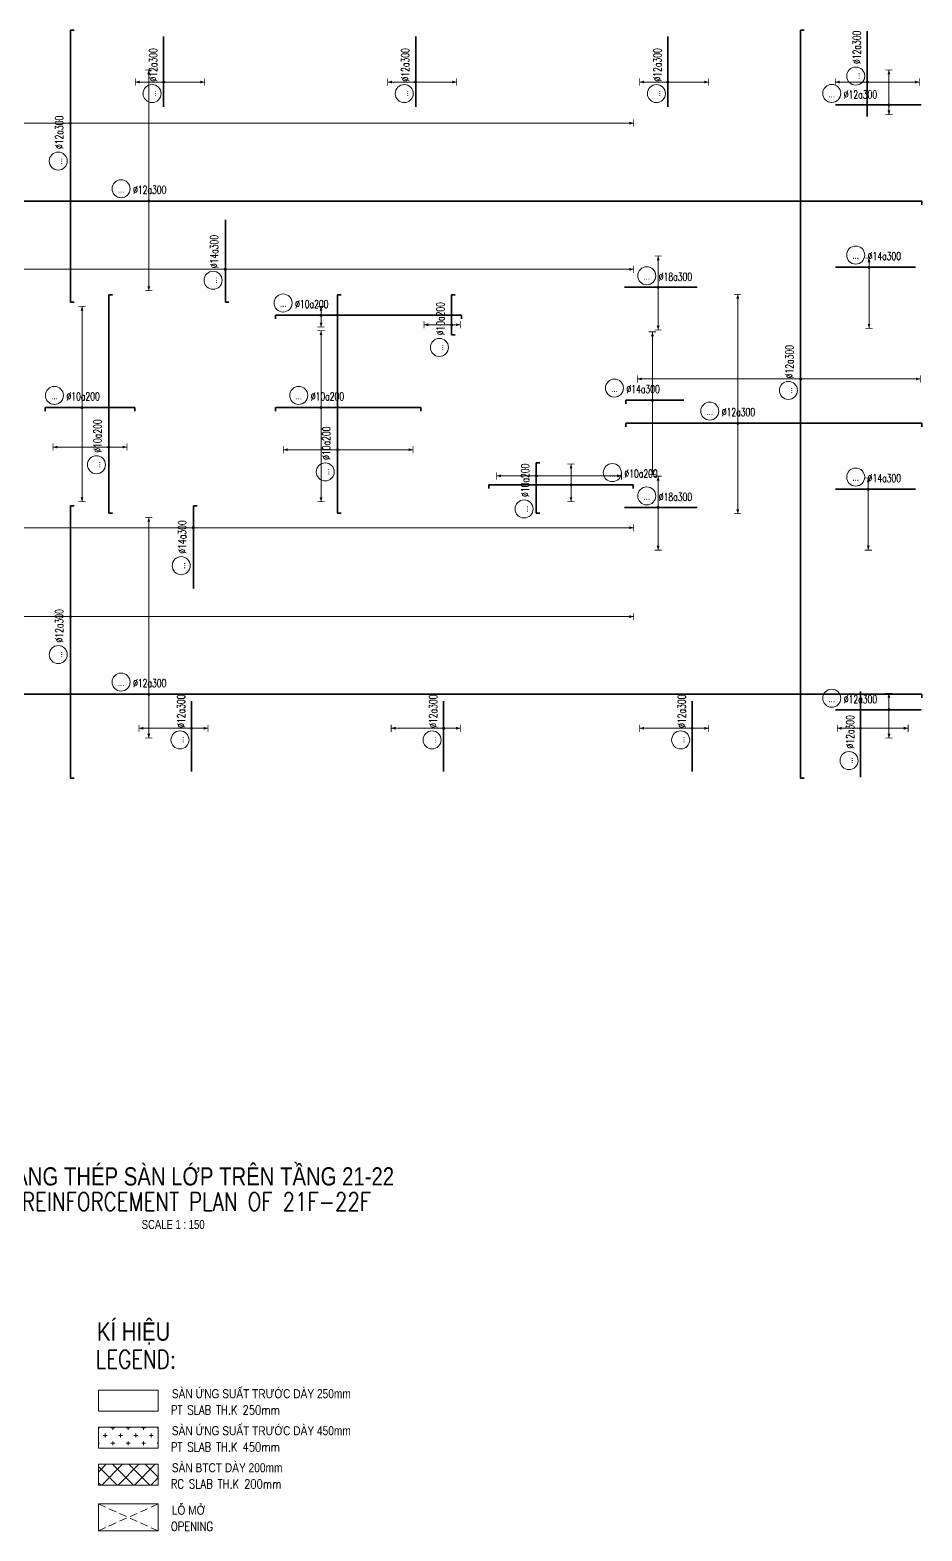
# Model space of a CAD drawing. Header units: millimetres. Extents: x 118516 to 587762, y -24154 to 50684.
# Drawn here: x 281525 to 318320, y -22764 to 39120 of the extents above; entities that cross this region are included whole.
import ezdxf
from ezdxf.enums import TextEntityAlignment as Align

# ---------------------------------------------------------------- set-up
doc = ezdxf.new("R2010")
doc.units = ezdxf.units.MM
doc.linetypes.add('DASHED2', pattern=[9.525, 6.35, -3.175])
doc.layers.get('0').update_dxf_attribs({"lineweight": 20})
for name, color, linetype, lineweight in [('NDC_S_ANNO', 7, 'Continuous', 20), ('NDC_S_DIM', 1, 'Continuous', 15), ('NDC_S_ENG TEXT', 2, 'Continuous', 20), ('NDC_S_ENG TITLE', 3, 'Continuous', 20), ('NDC_S_HATCH MATERIAL', 8, 'Continuous', 13), ('NDC_S_OPENING', 9, 'DASHED2', 13), ('NDC_S_REBAR', 4, 'Continuous', 35), ('NDC_S_SLAB', 2, 'Continuous', 20), ('NDC_S_TEXT SYMBOL', 7, 'Continuous', 20), ('NDC_S_VN TEXT', 7, 'Continuous', 20), ('NDC_S_VN TITLE', 6, 'Continuous', 35)]:
    doc.layers.add(name, color=color, linetype=linetype, lineweight=lineweight)
doc.styles.add('$0$NDC_EN TXT', font='romans.shx', dxfattribs={"width": 0.8})
doc.styles.add('ARIAL', font='arial.ttf', dxfattribs={"width": 0.7})
doc.styles.add('NDC_ANNO', font='', dxfattribs={"width": 0.8})
doc.styles.add('NDC_EN TXT', font='romans.shx', dxfattribs={"width": 0.8})
doc.styles.add('NDC_ROMANS', font='romans.shx', dxfattribs={"width": 0.7})
doc.styles.add('NDC_VIE TXT', font='arial.ttf', dxfattribs={"width": 0.8})
doc.styles.get('NDC_ANNO').set_extended_font_data('Dotum')

# ---------------------------------------------------------------- blocks, each defined once
blk = doc.blocks.new('Drawing name_symbol')
at = {"layer": 'NDC_S_ENG TITLE', "style": 'NDC_EN TXT', "width": 0.8}
blk.add_attdef('SECTDET1', text='', height=5, dxfattribs=at).set_placement((0, 1.01), align=Align.CENTER)
at = {"layer": 'NDC_S_TEXT SYMBOL', "lineweight": 25, "style": 'NDC_ANNO', "width": 0.8}
blk.add_attdef('SSCALE', text='', height=2.5, dxfattribs=at).set_placement((0, -4), align=Align.CENTER)
at = {"layer": 'NDC_S_VN TITLE', "style": 'NDC_VIE TXT', "width": 0.8}
blk.add_attdef('SECTDET2', text='', height=5, dxfattribs=at).set_placement((0, 7.97), align=Align.CENTER)
blk = doc.blocks.new('*U34')
h = blk.add_hatch(color=6)
edge = h.paths.add_edge_path()
edge.add_arc((-75.12, 0), 0.3, 0, 360)
at = {"layer": 'NDC_S_DIM', "color": 6}
for q in [(-75.12, 48.62), (-75.12, -12.04)]:
    blk.add_line((-75.12, 0), q, dxfattribs=at)
for points in [[(-76.12, 48.62, 0.2, 0.2, 0), (-74.12, 48.62, 0, 0, 0)], [(-76.12, -12.04, 0.2, 0.2, 0), (-74.12, -12.04, 0, 0, 0)]]:
    blk.add_lwpolyline(points, format="xyseb", dxfattribs=at)
at = {"layer": 'NDC_S_DIM'}
blk.add_circle((-82.75, 3.36), 2.48, dxfattribs=at)
at = {"layer": 'NDC_S_DIM', "color": 6}
blk.add_circle((-75.12, 0), 0.3, dxfattribs=at)
for points in [[(-75.52, 47.42), (-75.12, 48.62), (-74.72, 47.42)], [(-75.52, -10.84), (-75.12, -12.04), (-74.72, -10.84)]]:
    blk.add_solid(points, dxfattribs=at)
at = {"layer": 'NDC_S_REBAR'}
for p, q in [((0, 0), (-275.95, 0)), ((-275.95, 0), (-275.95, -1)), ((0, 0), (137.51, 0)), ((137.51, 0), (137.51, -1)), ((-275.95, -1), (-275.95, -1)), ((137.51, -1), (137.51, -1))]:
    blk.add_line(p, q, dxfattribs=at)
at = {"layer": 'NDC_S_VN TEXT', "style": 'ARIAL', "width": 0.7}
blk.add_attdef('KHT', text='', height=2.2, dxfattribs=at).set_placement((-82.75, 3.36), align=Align.MIDDLE_CENTER)
at = {"layer": 'NDC_S_VN TEXT', "color": 3, "style": 'NDC_ROMANS', "width": 0.7}
blk.add_attdef('DKT', (-79.45, 1.98), '', height=2.2, dxfattribs=at)
blk = doc.blocks.new('*U44')
h = blk.add_hatch(color=6)
edge = h.paths.add_edge_path()
edge.add_arc((2.08, 0), 0.3, 0, 360)
at = {"layer": 'NDC_S_DIM', "color": 6}
for q in [(2.08, 35.47), (2.08, -24.86)]:
    blk.add_line((2.08, 0), q, dxfattribs=at)
for points in [[(1.08, 35.47, 0.2, 0.2, 0), (3.08, 35.47, 0, 0, 0)], [(1.08, -24.86, 0.2, 0.2, 0), (3.08, -24.86, 0, 0, 0)]]:
    blk.add_lwpolyline(points, format="xyseb", dxfattribs=at)
at = {"layer": 'NDC_S_DIM'}
blk.add_circle((-5.62, 3.36), 2.48, dxfattribs=at)
at = {"layer": 'NDC_S_DIM', "color": 6}
blk.add_circle((2.08, 0), 0.3, dxfattribs=at)
for points in [[(1.68, 34.27), (2.08, 35.47), (2.48, 34.27)], [(1.68, -23.66), (2.08, -24.86), (2.48, -23.66)]]:
    blk.add_solid(points, dxfattribs=at)
at = {"layer": 'NDC_S_REBAR'}
for p, q in [((0, 0), (-28.73, 0)), ((-28.73, 0), (-28.73, -1)), ((0, 0), (52.74, 0)), ((52.74, 0), (52.74, -1)), ((-28.73, -1), (-28.73, -1)), ((52.74, -1), (52.74, -1))]:
    blk.add_line(p, q, dxfattribs=at)
at = {"layer": 'NDC_S_VN TEXT', "style": 'ARIAL', "width": 0.7}
blk.add_attdef('KHT', text='', height=2.2, dxfattribs=at).set_placement((-5.62, 3.36), align=Align.MIDDLE_CENTER)
at = {"layer": 'NDC_S_VN TEXT', "color": 3, "style": 'NDC_ROMANS', "width": 0.7}
blk.add_attdef('DKT', (-2.32, 1.98), '', height=2.2, dxfattribs=at)
blk = doc.blocks.new('*U45')
h = blk.add_hatch(color=6)
edge = h.paths.add_edge_path()
edge.add_arc((4.81, 0), 0.3, 0, 360)
at = {"layer": 'NDC_S_DIM', "color": 6}
for q in [(4.81, 100.13), (4.81, -154.87)]:
    blk.add_line((4.81, 0), q, dxfattribs=at)
for points in [[(3.81, 100.13, 0.2, 0.2, 0), (5.81, 100.13, 0, 0, 0)], [(3.81, -154.87, 0.2, 0.2, 0), (5.81, -154.87, 0, 0, 0)]]:
    blk.add_lwpolyline(points, format="xyseb", dxfattribs=at)
at = {"layer": 'NDC_S_DIM'}
blk.add_circle((-5.62, 3.36), 2.48, dxfattribs=at)
at = {"layer": 'NDC_S_DIM', "color": 6}
blk.add_circle((4.81, 0), 0.3, dxfattribs=at)
for points in [[(4.41, 98.93), (4.81, 100.13), (5.21, 98.93)], [(4.41, -153.67), (4.81, -154.87), (5.21, -153.67)]]:
    blk.add_solid(points, dxfattribs=at)
at = {"layer": 'NDC_S_REBAR'}
for p, q in [((0, 0), (-39.56, 0)), ((-39.56, 0), (-39.56, -1)), ((0, 0), (35.24, 0)), ((35.24, 0), (35.24, -1)), ((-39.56, -1), (-39.56, -1)), ((35.24, -1), (35.24, -1))]:
    blk.add_line(p, q, dxfattribs=at)
at = {"layer": 'NDC_S_VN TEXT', "style": 'ARIAL', "width": 0.7}
blk.add_attdef('KHT', text='', height=2.2, dxfattribs=at).set_placement((-5.62, 3.36), align=Align.MIDDLE_CENTER)
at = {"layer": 'NDC_S_VN TEXT', "color": 3, "style": 'NDC_ROMANS', "width": 0.7}
blk.add_attdef('DKT', (-2.32, 1.98), '', height=2.2, dxfattribs=at)
blk = doc.blocks.new('*U47')
h = blk.add_hatch(color=6)
edge = h.paths.add_edge_path()
edge.add_arc((4.81, 0), 0.3, 0, 360)
at = {"layer": 'NDC_S_DIM', "color": 6}
for q in [(4.81, 100.13), (4.81, -154.87)]:
    blk.add_line((4.81, 0), q, dxfattribs=at)
for points in [[(3.81, 100.13, 0.2, 0.2, 0), (5.81, 100.13, 0, 0, 0)], [(3.81, -154.87, 0.2, 0.2, 0), (5.81, -154.87, 0, 0, 0)]]:
    blk.add_lwpolyline(points, format="xyseb", dxfattribs=at)
at = {"layer": 'NDC_S_DIM'}
blk.add_circle((-5.62, 3.36), 2.48, dxfattribs=at)
at = {"layer": 'NDC_S_DIM', "color": 6}
blk.add_circle((4.81, 0), 0.3, dxfattribs=at)
for points in [[(4.41, 98.93), (4.81, 100.13), (5.21, 98.93)], [(4.41, -153.67), (4.81, -154.87), (5.21, -153.67)]]:
    blk.add_solid(points, dxfattribs=at)
at = {"layer": 'NDC_S_REBAR'}
for p, q in [((0, 0), (-44.4, 0)), ((-44.4, 0), (-44.4, -1)), ((0, 0), (30.4, 0)), ((30.4, 0), (30.4, -1)), ((-44.4, -1), (-44.4, -1)), ((30.4, -1), (30.4, -1))]:
    blk.add_line(p, q, dxfattribs=at)
at = {"layer": 'NDC_S_VN TEXT', "style": 'ARIAL', "width": 0.7}
blk.add_attdef('KHT', text='', height=2.2, dxfattribs=at).set_placement((-5.62, 3.36), align=Align.MIDDLE_CENTER)
at = {"layer": 'NDC_S_VN TEXT', "color": 3, "style": 'NDC_ROMANS', "width": 0.7}
blk.add_attdef('DKT', (-2.32, 1.98), '', height=2.2, dxfattribs=at)
blk = doc.blocks.new('*U36')
h = blk.add_hatch(color=6)
edge = h.paths.add_edge_path()
edge.add_arc((0.5, 0), 0.3, 0, 360)
at = {"layer": 'NDC_S_DIM', "color": 6}
for q in [(0.5, 21.16), (0.5, -25.84)]:
    blk.add_line((0.5, 0), q, dxfattribs=at)
for points in [[(-0.5, 21.16, 0.2, 0.2, 0), (1.5, 21.16, 0, 0, 0)], [(-0.5, -25.84, 0.2, 0.2, 0), (1.5, -25.84, 0, 0, 0)]]:
    blk.add_lwpolyline(points, format="xyseb", dxfattribs=at)
at = {"layer": 'NDC_S_DIM'}
blk.add_circle((-5.62, 3.36), 2.48, dxfattribs=at)
at = {"layer": 'NDC_S_DIM', "color": 6}
blk.add_circle((0.5, 0), 0.3, dxfattribs=at)
for points in [[(0.1, 19.96), (0.5, 21.16), (0.9, 19.96)], [(0.1, -24.64), (0.5, -25.84), (0.9, -24.64)]]:
    blk.add_solid(points, dxfattribs=at)
at = {"layer": 'NDC_S_REBAR'}
for p, q in [((0, 0), (-12.04, 0)), ((-12.04, 0), (-12.04, -1)), ((0, 0), (27.96, 0)), ((27.96, 0), (27.96, -1)), ((-12.04, -1), (-12.04, -1)), ((27.96, -1), (27.96, -1))]:
    blk.add_line(p, q, dxfattribs=at)
at = {"layer": 'NDC_S_VN TEXT', "style": 'ARIAL', "width": 0.7}
blk.add_attdef('KHT', text='', height=2.2, dxfattribs=at).set_placement((-5.62, 3.36), align=Align.MIDDLE_CENTER)
at = {"layer": 'NDC_S_VN TEXT', "color": 3, "style": 'NDC_ROMANS', "width": 0.7}
blk.add_attdef('DKT', (-2.32, 1.98), '', height=2.2, dxfattribs=at)
blk = doc.blocks.new('*U37')
h = blk.add_hatch(color=6)
edge = h.paths.add_edge_path()
edge.add_arc((1.97, 0), 0.3, 0, 360)
at = {"layer": 'NDC_S_DIM', "color": 6}
for q in [(1.97, 27.83), (1.97, -25.84)]:
    blk.add_line((1.97, 0), q, dxfattribs=at)
for points in [[(0.97, 27.83, 0.2, 0.2, 0), (2.97, 27.83, 0, 0, 0)], [(0.97, -25.84, 0.2, 0.2, 0), (2.97, -25.84, 0, 0, 0)]]:
    blk.add_lwpolyline(points, format="xyseb", dxfattribs=at)
at = {"layer": 'NDC_S_DIM'}
blk.add_circle((-5.62, 3.36), 2.48, dxfattribs=at)
at = {"layer": 'NDC_S_DIM', "color": 6}
blk.add_circle((1.97, 0), 0.3, dxfattribs=at)
for points in [[(1.57, 26.63), (1.97, 27.83), (2.37, 26.63)], [(1.57, -24.64), (1.97, -25.84), (2.37, -24.64)]]:
    blk.add_solid(points, dxfattribs=at)
at = {"layer": 'NDC_S_REBAR'}
for p, q in [((0, 0), (-8.18, 0)), ((-8.18, 0), (-8.18, -1)), ((0, 0), (16.48, 0)), ((16.48, 0), (16.48, -1)), ((-8.18, -1), (-8.18, -1)), ((16.48, -1), (16.48, -1))]:
    blk.add_line(p, q, dxfattribs=at)
at = {"layer": 'NDC_S_VN TEXT', "style": 'ARIAL', "width": 0.7}
blk.add_attdef('KHT', text='', height=2.2, dxfattribs=at).set_placement((-5.62, 3.36), align=Align.MIDDLE_CENTER)
at = {"layer": 'NDC_S_VN TEXT', "color": 3, "style": 'NDC_ROMANS', "width": 0.7}
blk.add_attdef('DKT', (-2.32, 1.98), '', height=2.2, dxfattribs=at)
blk = doc.blocks.new('*U30')
h = blk.add_hatch(color=6)
edge = h.paths.add_edge_path()
edge.add_arc((4.81, 0), 0.3, 0, 360)
at = {"layer": 'NDC_S_DIM', "color": 6}
for q in [(4.81, 2.43), (4.81, -3.24)]:
    blk.add_line((4.81, 0), q, dxfattribs=at)
for points in [[(3.81, 2.43, 0.2, 0.2, 0), (5.81, 2.43, 0, 0, 0)], [(3.81, -3.24, 0.2, 0.2, 0), (5.81, -3.24, 0, 0, 0)]]:
    blk.add_lwpolyline(points, format="xyseb", dxfattribs=at)
at = {"layer": 'NDC_S_DIM'}
blk.add_circle((-5.62, 3.36), 2.48, dxfattribs=at)
at = {"layer": 'NDC_S_DIM', "color": 6}
blk.add_circle((4.81, 0), 0.3, dxfattribs=at)
for points in [[(4.41, 1.23), (4.81, 2.43), (5.21, 1.23)], [(4.41, -2.04), (4.81, -3.24), (5.21, -2.04)]]:
    blk.add_solid(points, dxfattribs=at)
at = {"layer": 'NDC_S_REBAR'}
for p, q in [((0, 0), (-7.73, 0)), ((-7.73, 0), (-7.73, -1)), ((0, 0), (43.4, 0)), ((43.4, 0), (43.4, -1)), ((-7.73, -1), (-7.73, -1)), ((43.4, -1), (43.4, -1))]:
    blk.add_line(p, q, dxfattribs=at)
at = {"layer": 'NDC_S_VN TEXT', "style": 'ARIAL', "width": 0.7}
blk.add_attdef('KHT', text='', height=2.2, dxfattribs=at).set_placement((-5.62, 3.36), align=Align.MIDDLE_CENTER)
at = {"layer": 'NDC_S_VN TEXT', "color": 3, "style": 'NDC_ROMANS', "width": 0.7}
blk.add_attdef('DKT', (-2.32, 1.98), '', height=2.2, dxfattribs=at)
blk = doc.blocks.new('*U31')
h = blk.add_hatch(color=6)
edge = h.paths.add_edge_path()
edge.add_arc((-0.79, 0), 0.3, 0, 360)
at = {"layer": 'NDC_S_DIM', "color": 6}
for q in [(-0.79, 15.31), (-0.79, -5.02)]:
    blk.add_line((-0.79, 0), q, dxfattribs=at)
for points in [[(-1.79, 15.31, 0.2, 0.2, 0), (0.21, 15.31, 0, 0, 0)], [(-1.79, -5.02, 0.2, 0.2, 0), (0.21, -5.02, 0, 0, 0)]]:
    blk.add_lwpolyline(points, format="xyseb", dxfattribs=at)
at = {"layer": 'NDC_S_DIM'}
blk.add_circle((-5.62, 3.36), 2.48, dxfattribs=at)
at = {"layer": 'NDC_S_DIM', "color": 6}
blk.add_circle((-0.79, 0), 0.3, dxfattribs=at)
for points in [[(-1.19, 14.11), (-0.79, 15.31), (-0.39, 14.11)], [(-1.19, -3.82), (-0.79, -5.02), (-0.39, -3.82)]]:
    blk.add_solid(points, dxfattribs=at)
at = {"layer": 'NDC_S_REBAR'}
for p, q in [((0, 0), (-18.94, 0)), ((-18.94, 0), (-18.94, -1)), ((0, 0), (41.06, 0)), ((41.06, 0), (41.06, -1)), ((-18.94, -1), (-18.94, -1)), ((41.06, -1), (41.06, -1))]:
    blk.add_line(p, q, dxfattribs=at)
at = {"layer": 'NDC_S_VN TEXT', "style": 'ARIAL', "width": 0.7}
blk.add_attdef('KHT', text='', height=2.2, dxfattribs=at).set_placement((-5.62, 3.36), align=Align.MIDDLE_CENTER)
at = {"layer": 'NDC_S_VN TEXT', "color": 3, "style": 'NDC_ROMANS', "width": 0.7}
blk.add_attdef('DKT', (-2.32, 1.98), '', height=2.2, dxfattribs=at)
blk = doc.blocks.new('*U32')
h = blk.add_hatch(color=6)
edge = h.paths.add_edge_path()
edge.add_arc((0.5, 0), 0.3, 0, 360)
at = {"layer": 'NDC_S_DIM', "color": 6}
for q in [(0.5, 14.9), (0.5, -20.77)]:
    blk.add_line((0.5, 0), q, dxfattribs=at)
for points in [[(-0.5, 14.9, 0.2, 0.2, 0), (1.5, 14.9, 0, 0, 0)], [(-0.5, -20.77, 0.2, 0.2, 0), (1.5, -20.77, 0, 0, 0)]]:
    blk.add_lwpolyline(points, format="xyseb", dxfattribs=at)
at = {"layer": 'NDC_S_DIM'}
blk.add_circle((-5.62, 3.36), 2.48, dxfattribs=at)
at = {"layer": 'NDC_S_DIM', "color": 6}
blk.add_circle((0.5, 0), 0.3, dxfattribs=at)
for points in [[(0.1, 13.7), (0.5, 14.9), (0.9, 13.7)], [(0.1, -19.57), (0.5, -20.77), (0.9, -19.57)]]:
    blk.add_solid(points, dxfattribs=at)
at = {"layer": 'NDC_S_REBAR'}
for p, q in [((0, 0), (-16.95, 0)), ((-16.95, 0), (-16.95, -1)), ((0, 0), (43.05, 0)), ((43.05, 0), (43.05, -1)), ((-16.95, -1), (-16.95, -1)), ((43.05, -1), (43.05, -1))]:
    blk.add_line(p, q, dxfattribs=at)
at = {"layer": 'NDC_S_VN TEXT', "style": 'ARIAL', "width": 0.7}
blk.add_attdef('KHT', text='', height=2.2, dxfattribs=at).set_placement((-5.62, 3.36), align=Align.MIDDLE_CENTER)
at = {"layer": 'NDC_S_VN TEXT', "color": 3, "style": 'NDC_ROMANS', "width": 0.7}
blk.add_attdef('DKT', (-2.32, 1.98), '', height=2.2, dxfattribs=at)
blk = doc.blocks.new('*U33')
h = blk.add_hatch(color=6)
edge = h.paths.add_edge_path()
edge.add_arc((0.61, 0), 0.3, 0, 360)
at = {"layer": 'NDC_S_DIM', "color": 6}
for q in [(0.61, 7.61), (0.61, -2.39)]:
    blk.add_line((0.61, 0), q, dxfattribs=at)
for points in [[(-0.39, 7.61, 0.2, 0.2, 0), (1.61, 7.61, 0, 0, 0)], [(-0.39, -2.39, 0.2, 0.2, 0), (1.61, -2.39, 0, 0, 0)]]:
    blk.add_lwpolyline(points, format="xyseb", dxfattribs=at)
at = {"layer": 'NDC_S_DIM'}
blk.add_circle((-5.62, 3.36), 2.48, dxfattribs=at)
at = {"layer": 'NDC_S_DIM', "color": 6}
blk.add_circle((0.61, 0), 0.3, dxfattribs=at)
for points in [[(0.21, 6.41), (0.61, 7.61), (1.01, 6.41)], [(0.21, -1.19), (0.61, -2.39), (1.01, -1.19)]]:
    blk.add_solid(points, dxfattribs=at)
at = {"layer": 'NDC_S_REBAR'}
for p, q in [((0, 0), (-2.17, 0)), ((-2.17, 0), (-2.17, -1)), ((0, 0), (8.83, 0)), ((8.83, 0), (8.83, -1)), ((-2.17, -1), (-2.17, -1)), ((8.83, -1), (8.83, -1))]:
    blk.add_line(p, q, dxfattribs=at)
at = {"layer": 'NDC_S_VN TEXT', "style": 'ARIAL', "width": 0.7}
blk.add_attdef('KHT', text='', height=2.2, dxfattribs=at).set_placement((-5.62, 3.36), align=Align.MIDDLE_CENTER)
at = {"layer": 'NDC_S_VN TEXT', "color": 3, "style": 'NDC_ROMANS', "width": 0.7}
blk.add_attdef('DKT', (-2.32, 1.98), '', height=2.2, dxfattribs=at)
blk = doc.blocks.new('*U51')
h = blk.add_hatch(color=6)
edge = h.paths.add_edge_path()
edge.add_arc((3.48, 0), 0.3, 0, 360)
at = {"layer": 'NDC_S_DIM', "color": 6}
for q in [(3.48, 10.9), (3.48, -23.43)]:
    blk.add_line((3.48, 0), q, dxfattribs=at)
for points in [[(2.48, 10.9, 0.2, 0.2, 0), (4.48, 10.9, 0, 0, 0)], [(2.48, -23.43, 0.2, 0.2, 0), (4.48, -23.43, 0, 0, 0)]]:
    blk.add_lwpolyline(points, format="xyseb", dxfattribs=at)
at = {"layer": 'NDC_S_DIM'}
blk.add_circle((-5.62, 3.36), 2.48, dxfattribs=at)
at = {"layer": 'NDC_S_DIM', "color": 6}
blk.add_circle((3.48, 0), 0.3, dxfattribs=at)
for points in [[(3.08, 9.7), (3.48, 10.9), (3.88, 9.7)], [(3.08, -22.23), (3.48, -23.43), (3.88, -22.23)]]:
    blk.add_solid(points, dxfattribs=at)
at = {"layer": 'NDC_S_REBAR'}
for p, q in [((0, 0), (-6.77, 0)), ((-6.77, 0), (-6.77, -1)), ((0, 0), (7.03, 0)), ((7.03, 0), (7.03, -1)), ((-6.77, -1), (-6.77, -1)), ((7.03, -1), (7.03, -1))]:
    blk.add_line(p, q, dxfattribs=at)
at = {"layer": 'NDC_S_VN TEXT', "style": 'ARIAL', "width": 0.7}
blk.add_attdef('KHT', text='', height=2.2, dxfattribs=at).set_placement((-5.62, 3.36), align=Align.MIDDLE_CENTER)
at = {"layer": 'NDC_S_VN TEXT', "color": 3, "style": 'NDC_ROMANS', "width": 0.7}
blk.add_attdef('DKT', (-2.32, 1.98), '', height=2.2, dxfattribs=at)
blk = doc.blocks.new('*U52')
h = blk.add_hatch(color=6)
edge = h.paths.add_edge_path()
edge.add_arc((4.81, 0), 0.3, 0, 360)
at = {"layer": 'NDC_S_DIM', "color": 6}
for q in [(4.81, 5.72), (4.81, -4.61)]:
    blk.add_line((4.81, 0), q, dxfattribs=at)
for points in [[(3.81, 5.72, 0.2, 0.2, 0), (5.81, 5.72, 0, 0, 0)], [(3.81, -4.61, 0.2, 0.2, 0), (5.81, -4.61, 0, 0, 0)]]:
    blk.add_lwpolyline(points, format="xyseb", dxfattribs=at)
at = {"layer": 'NDC_S_DIM'}
blk.add_circle((16.18, 3.36), 2.48, dxfattribs=at)
at = {"layer": 'NDC_S_DIM', "color": 6}
blk.add_circle((4.81, 0), 0.3, dxfattribs=at)
for points in [[(4.41, 4.52), (4.81, 5.72), (5.21, 4.52)], [(4.41, -3.41), (4.81, -4.61), (5.21, -3.41)]]:
    blk.add_solid(points, dxfattribs=at)
at = {"layer": 'NDC_S_REBAR'}
for p, q in [((0, 0), (-17.8, 0)), ((-17.8, 0), (-17.8, -1)), ((0, 0), (21.87, 0)), ((21.87, 0), (21.87, -1)), ((-17.8, -1), (-17.8, -1)), ((21.87, -1), (21.87, -1))]:
    blk.add_line(p, q, dxfattribs=at)
at = {"layer": 'NDC_S_VN TEXT', "style": 'ARIAL', "width": 0.7}
blk.add_attdef('KHT', text='', height=2.2, dxfattribs=at).set_placement((16.18, 3.36), align=Align.MIDDLE_CENTER)
at = {"layer": 'NDC_S_VN TEXT', "color": 3, "style": 'NDC_ROMANS', "width": 0.7}
blk.add_attdef('DKT', (19.48, 1.98), '', height=2.2, dxfattribs=at)
blk = doc.blocks.new('*U54')
h = blk.add_hatch(color=6)
edge = h.paths.add_edge_path()
edge.add_arc((-2.83, 0), 0.3, 0, 360)
at = {"layer": 'NDC_S_DIM', "color": 6}
for q in [(-2.83, 44.91), (-2.83, -32.95)]:
    blk.add_line((-2.83, 0), q, dxfattribs=at)
for points in [[(-3.83, 44.91, 0.2, 0.2, 0), (-1.83, 44.91, 0, 0, 0)], [(-3.83, -32.95, 0.2, 0.2, 0), (-1.83, -32.95, 0, 0, 0)]]:
    blk.add_lwpolyline(points, format="xyseb", dxfattribs=at)
at = {"layer": 'NDC_S_DIM'}
blk.add_circle((-5.98, 3.36), 2.48, dxfattribs=at)
at = {"layer": 'NDC_S_DIM', "color": 6}
blk.add_circle((-2.83, 0), 0.3, dxfattribs=at)
for points in [[(-3.23, 43.71), (-2.83, 44.91), (-2.43, 43.71)], [(-3.23, -31.75), (-2.83, -32.95), (-2.43, -31.75)]]:
    blk.add_solid(points, dxfattribs=at)
at = {"layer": 'NDC_S_REBAR'}
for p, q in [((0, 0), (-112.53, 0)), ((-112.53, 0), (-112.53, -1)), ((0, 0), (93.07, 0)), ((93.07, 0), (93.07, -1)), ((-112.53, -1), (-112.53, -1)), ((93.07, -1), (93.07, -1))]:
    blk.add_line(p, q, dxfattribs=at)
at = {"layer": 'NDC_S_VN TEXT', "style": 'ARIAL', "width": 0.7}
blk.add_attdef('KHT', text='', height=2.2, dxfattribs=at).set_placement((-5.98, 3.36), align=Align.MIDDLE_CENTER)
at = {"layer": 'NDC_S_VN TEXT', "color": 3, "style": 'NDC_ROMANS', "width": 0.7}
blk.add_attdef('DKT', (-2.68, 1.98), '', height=2.2, dxfattribs=at)
blk = doc.blocks.new('*U41')
h = blk.add_hatch(color=6)
edge = h.paths.add_edge_path()
edge.add_arc((-75.12, 0), 0.3, 0, 360)
at = {"layer": 'NDC_S_DIM', "color": 6}
for q in [(-75.12, 36.04), (-75.12, -24.63)]:
    blk.add_line((-75.12, 0), q, dxfattribs=at)
for points in [[(-76.12, 36.04, 0.2, 0.2, 0), (-74.12, 36.04, 0, 0, 0)], [(-76.12, -24.63, 0.2, 0.2, 0), (-74.12, -24.63, 0, 0, 0)]]:
    blk.add_lwpolyline(points, format="xyseb", dxfattribs=at)
at = {"layer": 'NDC_S_DIM'}
blk.add_circle((-82.75, 3.36), 2.48, dxfattribs=at)
at = {"layer": 'NDC_S_DIM', "color": 6}
blk.add_circle((-75.12, 0), 0.3, dxfattribs=at)
for points in [[(-75.52, 34.84), (-75.12, 36.04), (-74.72, 34.84)], [(-75.52, -23.43), (-75.12, -24.63), (-74.72, -23.43)]]:
    blk.add_solid(points, dxfattribs=at)
at = {"layer": 'NDC_S_REBAR'}
for p, q in [((0, 0), (-275.95, 0)), ((-275.95, 0), (-275.95, -1)), ((0, 0), (137.51, 0)), ((137.51, 0), (137.51, -1)), ((-275.95, -1), (-275.95, -1)), ((137.51, -1), (137.51, -1))]:
    blk.add_line(p, q, dxfattribs=at)
at = {"layer": 'NDC_S_VN TEXT', "style": 'ARIAL', "width": 0.7}
blk.add_attdef('KHT', text='', height=2.2, dxfattribs=at).set_placement((-82.75, 3.36), align=Align.MIDDLE_CENTER)
at = {"layer": 'NDC_S_VN TEXT', "color": 3, "style": 'NDC_ROMANS', "width": 0.7}
blk.add_attdef('DKT', (-79.45, 1.98), '', height=2.2, dxfattribs=at)
blk = doc.blocks.new('*U78')
h = blk.add_hatch(color=6)
edge = h.paths.add_edge_path()
edge.add_arc((-1.95, 0), 0.3, 0, 360)
at = {"layer": 'NDC_S_DIM', "color": 6}
for q in [(-1.95, 2.57), (-1.95, -16.76)]:
    blk.add_line((-1.95, 0), q, dxfattribs=at)
for points in [[(-2.95, 2.57, 0.2, 0.2, 0), (-0.95, 2.57, 0, 0, 0)], [(-2.95, -16.76, 0.2, 0.2, 0), (-0.95, -16.76, 0, 0, 0)]]:
    blk.add_lwpolyline(points, format="xyseb", dxfattribs=at)
at = {"layer": 'NDC_S_DIM'}
blk.add_circle((-5.62, 3.36), 2.48, dxfattribs=at)
at = {"layer": 'NDC_S_DIM', "color": 6}
blk.add_circle((-1.95, 0), 0.3, dxfattribs=at)
for points in [[(-2.35, 1.37), (-1.95, 2.57), (-1.55, 1.37)], [(-2.35, -15.56), (-1.95, -16.76), (-1.55, -15.56)]]:
    blk.add_solid(points, dxfattribs=at)
at = {"layer": 'NDC_S_REBAR'}
for p, q in [((0, 0), (-11.19, 0)), ((-11.19, 0), (-11.19, 0)), ((0, 0), (10.81, 0)), ((10.81, 0), (10.81, 0)), ((10.81, 0), (10.81, 0)), ((-11.19, 0), (-11.19, 0))]:
    blk.add_line(p, q, dxfattribs=at)
at = {"layer": 'NDC_S_VN TEXT', "style": 'ARIAL', "width": 0.7}
blk.add_attdef('KHT', text='', height=2.2, dxfattribs=at).set_placement((-5.62, 3.36), align=Align.MIDDLE_CENTER)
at = {"layer": 'NDC_S_VN TEXT', "color": 3, "style": 'NDC_ROMANS', "width": 0.7}
blk.add_attdef('DKT', (-2.32, 1.98), '', height=2.2, dxfattribs=at)
blk = doc.blocks.new('*U77')
h = blk.add_hatch(color=6)
edge = h.paths.add_edge_path()
edge.add_arc((-2.16, 0), 0.3, 0, 360)
at = {"layer": 'NDC_S_DIM', "color": 6}
for q in [(-2.16, 3.1), (-2.16, -16.73)]:
    blk.add_line((-2.16, 0), q, dxfattribs=at)
for points in [[(-3.16, 3.1, 0.2, 0.2, 0), (-1.16, 3.1, 0, 0, 0)], [(-3.16, -16.73, 0.2, 0.2, 0), (-1.16, -16.73, 0, 0, 0)]]:
    blk.add_lwpolyline(points, format="xyseb", dxfattribs=at)
at = {"layer": 'NDC_S_DIM'}
blk.add_circle((-5.62, 3.36), 2.48, dxfattribs=at)
at = {"layer": 'NDC_S_DIM', "color": 6}
blk.add_circle((-2.16, 0), 0.3, dxfattribs=at)
for points in [[(-2.56, 1.9), (-2.16, 3.1), (-1.76, 1.9)], [(-2.56, -15.53), (-2.16, -16.73), (-1.76, -15.53)]]:
    blk.add_solid(points, dxfattribs=at)
at = {"layer": 'NDC_S_REBAR'}
for p, q in [((0, 0), (-11.19, 0)), ((-11.19, 0), (-11.19, 0)), ((0, 0), (10.81, 0)), ((10.81, 0), (10.81, 0)), ((10.81, 0), (10.81, 0)), ((-11.19, 0), (-11.19, 0))]:
    blk.add_line(p, q, dxfattribs=at)
at = {"layer": 'NDC_S_VN TEXT', "style": 'ARIAL', "width": 0.7}
blk.add_attdef('KHT', text='', height=2.2, dxfattribs=at).set_placement((-5.62, 3.36), align=Align.MIDDLE_CENTER)
at = {"layer": 'NDC_S_VN TEXT', "color": 3, "style": 'NDC_ROMANS', "width": 0.7}
blk.add_attdef('DKT', (-2.32, 1.98), '', height=2.2, dxfattribs=at)
blk = doc.blocks.new('*U86')
h = blk.add_hatch(color=6)
edge = h.paths.add_edge_path()
edge.add_arc((4.81, 0), 0.3, 0, 360)
at = {"layer": 'NDC_S_DIM', "color": 6}
for q in [(4.81, 133.93), (4.81, -121.07)]:
    blk.add_line((4.81, 0), q, dxfattribs=at)
for points in [[(3.81, 133.93, 0.2, 0.2, 0), (5.81, 133.93, 0, 0, 0)], [(3.81, -121.07, 0.2, 0.2, 0), (5.81, -121.07, 0, 0, 0)]]:
    blk.add_lwpolyline(points, format="xyseb", dxfattribs=at)
at = {"layer": 'NDC_S_DIM'}
blk.add_circle((-5.62, 3.36), 2.48, dxfattribs=at)
at = {"layer": 'NDC_S_DIM', "color": 6}
blk.add_circle((4.81, 0), 0.3, dxfattribs=at)
for points in [[(4.41, 132.73), (4.81, 133.93), (5.21, 132.73)], [(4.41, -119.87), (4.81, -121.07), (5.21, -119.87)]]:
    blk.add_solid(points, dxfattribs=at)
at = {"layer": 'NDC_S_REBAR'}
for p, q in [((0, 0), (-11.85, 0)), ((-11.85, 0), (-11.85, 0)), ((0, 0), (10.81, 0)), ((10.81, 0), (10.81, -1)), ((-11.85, 0), (-11.85, 0)), ((10.81, -1), (10.81, -1))]:
    blk.add_line(p, q, dxfattribs=at)
at = {"layer": 'NDC_S_VN TEXT', "style": 'ARIAL', "width": 0.7}
blk.add_attdef('KHT', text='', height=2.2, dxfattribs=at).set_placement((-5.62, 3.36), align=Align.MIDDLE_CENTER)
at = {"layer": 'NDC_S_VN TEXT', "color": 3, "style": 'NDC_ROMANS', "width": 0.7}
blk.add_attdef('DKT', (-2.32, 1.98), '', height=2.2, dxfattribs=at)
blk = doc.blocks.new('*U83')
h = blk.add_hatch(color=6)
edge = h.paths.add_edge_path()
edge.add_arc((6.53, 0), 0.3, 0, 360)
at = {"layer": 'NDC_S_DIM', "color": 6}
for q in [(6.53, 142.72), (6.53, -112.28)]:
    blk.add_line((6.53, 0), q, dxfattribs=at)
for points in [[(5.53, 142.72, 0.2, 0.2, 0), (7.53, 142.72, 0, 0, 0)], [(5.53, -112.28, 0.2, 0.2, 0), (7.53, -112.28, 0, 0, 0)]]:
    blk.add_lwpolyline(points, format="xyseb", dxfattribs=at)
at = {"layer": 'NDC_S_DIM'}
blk.add_circle((3.49, 3.36), 2.48, dxfattribs=at)
at = {"layer": 'NDC_S_DIM', "color": 6}
blk.add_circle((6.53, 0), 0.3, dxfattribs=at)
for points in [[(6.13, 141.52), (6.53, 142.72), (6.93, 141.52)], [(6.13, -111.08), (6.53, -112.28), (6.93, -111.08)]]:
    blk.add_solid(points, dxfattribs=at)
at = {"layer": 'NDC_S_REBAR'}
for p, q in [((0, 0), (-2.52, 0)), ((-2.52, 0), (-2.52, -1)), ((0, 0), (20.15, 0)), ((20.15, 0), (20.15, 0)), ((20.15, 0), (20.15, 0)), ((-2.52, -1), (-2.52, -1))]:
    blk.add_line(p, q, dxfattribs=at)
at = {"layer": 'NDC_S_VN TEXT', "style": 'ARIAL', "width": 0.7}
blk.add_attdef('KHT', text='', height=2.2, dxfattribs=at).set_placement((3.49, 3.36), align=Align.MIDDLE_CENTER)
at = {"layer": 'NDC_S_VN TEXT', "color": 3, "style": 'NDC_ROMANS', "width": 0.7}
blk.add_attdef('DKT', (6.79, 1.98), '', height=2.2, dxfattribs=at)
blk = doc.blocks.new('*U84')
h = blk.add_hatch(color=6)
edge = h.paths.add_edge_path()
edge.add_arc((4.81, 0), 0.3, 0, 360)
at = {"layer": 'NDC_S_DIM', "color": 6}
for q in [(4.81, 18.82), (4.81, -20.35)]:
    blk.add_line((4.81, 0), q, dxfattribs=at)
for points in [[(3.81, 18.82, 0.2, 0.2, 0), (5.81, 18.82, 0, 0, 0)], [(3.81, -20.35, 0.2, 0.2, 0), (5.81, -20.35, 0, 0, 0)]]:
    blk.add_lwpolyline(points, format="xyseb", dxfattribs=at)
at = {"layer": 'NDC_S_DIM'}
blk.add_circle((-5.62, 3.36), 2.48, dxfattribs=at)
at = {"layer": 'NDC_S_DIM', "color": 6}
blk.add_circle((4.81, 0), 0.3, dxfattribs=at)
for points in [[(4.41, 17.62), (4.81, 18.82), (5.21, 17.62)], [(4.41, -19.15), (4.81, -20.35), (5.21, -19.15)]]:
    blk.add_solid(points, dxfattribs=at)
at = {"layer": 'NDC_S_REBAR'}
for p, q in [((0, 0), (-2.52, 0)), ((-2.52, 0), (-2.52, -1)), ((0, 0), (13.48, 0)), ((13.48, 0), (13.48, 0)), ((13.48, 0), (13.48, 0)), ((-2.52, -1), (-2.52, -1))]:
    blk.add_line(p, q, dxfattribs=at)
at = {"layer": 'NDC_S_VN TEXT', "style": 'ARIAL', "width": 0.7}
blk.add_attdef('KHT', text='', height=2.2, dxfattribs=at).set_placement((-5.62, 3.36), align=Align.MIDDLE_CENTER)
at = {"layer": 'NDC_S_VN TEXT', "color": 3, "style": 'NDC_ROMANS', "width": 0.7}
blk.add_attdef('DKT', (-2.32, 1.98), '', height=2.2, dxfattribs=at)
blk = doc.blocks.new('*U80')
h = blk.add_hatch(color=6)
edge = h.paths.add_edge_path()
edge.add_arc((1.64, 0), 0.3, 0, 360)
at = {"layer": 'NDC_S_DIM', "color": 6}
for q in [(1.64, 8.58), (1.64, -11.75)]:
    blk.add_line((1.64, 0), q, dxfattribs=at)
for points in [[(0.64, 8.58, 0.2, 0.2, 0), (2.64, 8.58, 0, 0, 0)], [(0.64, -11.75, 0.2, 0.2, 0), (2.64, -11.75, 0, 0, 0)]]:
    blk.add_lwpolyline(points, format="xyseb", dxfattribs=at)
at = {"layer": 'NDC_S_DIM'}
blk.add_circle((-1.49, 3.16), 2.48, dxfattribs=at)
at = {"layer": 'NDC_S_DIM', "color": 6}
blk.add_circle((1.64, 0), 0.3, dxfattribs=at)
for points in [[(1.24, 7.38), (1.64, 8.58), (2.04, 7.38)], [(1.24, -10.55), (1.64, -11.75), (2.04, -10.55)]]:
    blk.add_solid(points, dxfattribs=at)
at = {"layer": 'NDC_S_REBAR'}
for p, q in [((0, 0), (-7.6, 0)), ((-7.6, 0), (-7.6, 0)), ((0, 0), (12.4, 0)), ((12.4, 0), (12.4, 0)), ((12.4, 0), (12.4, 0)), ((-7.6, 0), (-7.6, 0))]:
    blk.add_line(p, q, dxfattribs=at)
at = {"layer": 'NDC_S_VN TEXT', "style": 'ARIAL', "width": 0.7}
blk.add_attdef('KHT', text='', height=2.2, dxfattribs=at).set_placement((-1.49, 3.16), align=Align.MIDDLE_CENTER)
at = {"layer": 'NDC_S_VN TEXT', "color": 3, "style": 'NDC_ROMANS', "width": 0.7}
blk.add_attdef('DKT', (1.81, 1.78), '', height=2.2, dxfattribs=at)
blk = doc.blocks.new('*U102')
h = blk.add_hatch(color=6)
edge = h.paths.add_edge_path()
edge.add_arc((-0.77, 0), 0.3, 0, 360)
at = {"layer": 'NDC_S_DIM', "color": 6}
for q in [(-0.77, 7.75), (-0.77, -11.25)]:
    blk.add_line((-0.77, 0), q, dxfattribs=at)
for points in [[(-1.77, 7.75, 0.2, 0.2, 0), (0.23, 7.75, 0, 0, 0)], [(-1.77, -11.25, 0.2, 0.2, 0), (0.23, -11.25, 0, 0, 0)]]:
    blk.add_lwpolyline(points, format="xyseb", dxfattribs=at)
at = {"layer": 'NDC_S_DIM'}
blk.add_circle((-3.93, 3.16), 2.48, dxfattribs=at)
at = {"layer": 'NDC_S_DIM', "color": 6}
blk.add_circle((-0.77, 0), 0.3, dxfattribs=at)
for points in [[(-1.17, 6.55), (-0.77, 7.75), (-0.37, 6.55)], [(-1.17, -10.05), (-0.77, -11.25), (-0.37, -10.05)]]:
    blk.add_solid(points, dxfattribs=at)
at = {"layer": 'NDC_S_REBAR'}
for p, q in [((0, 0), (-7.6, 0)), ((-7.6, 0), (-7.6, 0)), ((0, 0), (11.73, 0)), ((11.73, 0), (11.73, 0)), ((11.73, 0), (11.73, 0)), ((-7.6, 0), (-7.6, 0))]:
    blk.add_line(p, q, dxfattribs=at)
at = {"layer": 'NDC_S_VN TEXT', "style": 'ARIAL', "width": 0.7}
blk.add_attdef('KHT', text='', height=2.2, dxfattribs=at).set_placement((-3.93, 3.16), align=Align.MIDDLE_CENTER)
at = {"layer": 'NDC_S_VN TEXT', "color": 3, "style": 'NDC_ROMANS', "width": 0.7}
blk.add_attdef('DKT', (-0.63, 1.78), '', height=2.2, dxfattribs=at)
blk = doc.blocks.new('*U89')
h = blk.add_hatch(color=6)
edge = h.paths.add_edge_path()
edge.add_arc((4.94, 0), 0.3, 0, 360)
at = {"layer": 'NDC_S_DIM', "color": 6}
for q in [(4.94, 14.43), (4.94, -4.57)]:
    blk.add_line((4.94, 0), q, dxfattribs=at)
for points in [[(3.94, 14.43, 0.2, 0.2, 0), (5.94, 14.43, 0, 0, 0)], [(3.94, -4.57, 0.2, 0.2, 0), (5.94, -4.57, 0, 0, 0)]]:
    blk.add_lwpolyline(points, format="xyseb", dxfattribs=at)
at = {"layer": 'NDC_S_DIM'}
blk.add_circle((1.74, 3.16), 2.48, dxfattribs=at)
at = {"layer": 'NDC_S_DIM', "color": 6}
blk.add_circle((4.94, 0), 0.3, dxfattribs=at)
for points in [[(4.54, 13.23), (4.94, 14.43), (5.34, 13.23)], [(4.54, -3.37), (4.94, -4.57), (5.34, -3.37)]]:
    blk.add_solid(points, dxfattribs=at)
at = {"layer": 'NDC_S_REBAR'}
for p, q in [((0, 0), (-6.94, 0)), ((-6.94, 0), (-6.94, 0)), ((0, 0), (12.4, 0)), ((12.4, 0), (12.4, 0)), ((12.4, 0), (12.4, 0)), ((-6.94, 0), (-6.94, 0))]:
    blk.add_line(p, q, dxfattribs=at)
at = {"layer": 'NDC_S_VN TEXT', "style": 'ARIAL', "width": 0.7}
blk.add_attdef('KHT', text='', height=2.2, dxfattribs=at).set_placement((1.74, 3.16), align=Align.MIDDLE_CENTER)
at = {"layer": 'NDC_S_VN TEXT', "color": 3, "style": 'NDC_ROMANS', "width": 0.7}
blk.add_attdef('DKT', (5.04, 1.78), '', height=2.2, dxfattribs=at)
blk = doc.blocks.new('*U103')
h = blk.add_hatch(color=6)
edge = h.paths.add_edge_path()
edge.add_arc((4.94, 0), 0.3, 0, 360)
at = {"layer": 'NDC_S_DIM', "color": 6}
for q in [(4.94, 6.39), (4.94, -13.11)]:
    blk.add_line((4.94, 0), q, dxfattribs=at)
for points in [[(3.94, 6.39, 0.2, 0.2, 0), (5.94, 6.39, 0, 0, 0)], [(3.94, -13.11, 0.2, 0.2, 0), (5.94, -13.11, 0, 0, 0)]]:
    blk.add_lwpolyline(points, format="xyseb", dxfattribs=at)
at = {"layer": 'NDC_S_DIM'}
blk.add_circle((-3.93, 3.16), 2.48, dxfattribs=at)
at = {"layer": 'NDC_S_DIM', "color": 6}
blk.add_circle((4.94, 0), 0.3, dxfattribs=at)
for points in [[(4.54, 5.19), (4.94, 6.39), (5.34, 5.19)], [(4.54, -11.91), (4.94, -13.11), (5.34, -11.91)]]:
    blk.add_solid(points, dxfattribs=at)
at = {"layer": 'NDC_S_REBAR'}
for p, q in [((0, 0), (-8.47, 0)), ((-8.47, 0), (-8.47, 0)), ((0, 0), (15.06, 0)), ((15.06, 0), (15.06, 0)), ((15.06, 0), (15.06, 0)), ((-8.47, 0), (-8.47, 0))]:
    blk.add_line(p, q, dxfattribs=at)
at = {"layer": 'NDC_S_VN TEXT', "style": 'ARIAL', "width": 0.7}
blk.add_attdef('KHT', text='', height=2.2, dxfattribs=at).set_placement((-3.93, 3.16), align=Align.MIDDLE_CENTER)
at = {"layer": 'NDC_S_VN TEXT', "color": 3, "style": 'NDC_ROMANS', "width": 0.7}
blk.add_attdef('DKT', (-0.63, 1.78), '', height=2.2, dxfattribs=at)
blk = doc.blocks.new('*U104')
h = blk.add_hatch(color=6)
edge = h.paths.add_edge_path()
edge.add_arc((-0.77, 0), 0.3, 0, 360)
at = {"layer": 'NDC_S_DIM', "color": 6}
for q in [(-0.77, 8.75), (-0.77, -14.29)]:
    blk.add_line((-0.77, 0), q, dxfattribs=at)
for points in [[(-1.77, 8.75, 0.2, 0.2, 0), (0.23, 8.75, 0, 0, 0)], [(-1.77, -14.29, 0.2, 0.2, 0), (0.23, -14.29, 0, 0, 0)]]:
    blk.add_lwpolyline(points, format="xyseb", dxfattribs=at)
at = {"layer": 'NDC_S_DIM'}
blk.add_circle((0.88, 3.16), 2.48, dxfattribs=at)
at = {"layer": 'NDC_S_DIM', "color": 6}
blk.add_circle((-0.77, 0), 0.3, dxfattribs=at)
for points in [[(-1.17, 7.55), (-0.77, 8.75), (-0.37, 7.55)], [(-1.17, -13.09), (-0.77, -14.29), (-0.37, -13.09)]]:
    blk.add_solid(points, dxfattribs=at)
at = {"layer": 'NDC_S_REBAR'}
for p, q in [((0, 0), (-10.27, 0)), ((-10.27, 0), (-10.27, 0)), ((0, 0), (13.26, 0)), ((13.26, 0), (13.26, 0)), ((13.26, 0), (13.26, 0)), ((-10.27, 0), (-10.27, 0))]:
    blk.add_line(p, q, dxfattribs=at)
at = {"layer": 'NDC_S_VN TEXT', "style": 'ARIAL', "width": 0.7}
blk.add_attdef('KHT', text='', height=2.2, dxfattribs=at).set_placement((0.88, 3.16), align=Align.MIDDLE_CENTER)
at = {"layer": 'NDC_S_VN TEXT', "color": 3, "style": 'NDC_ROMANS', "width": 0.7}
blk.add_attdef('DKT', (4.18, 1.78), '', height=2.2, dxfattribs=at)
blk = doc.blocks.new('*U99')
h = blk.add_hatch(color=6)
edge = h.paths.add_edge_path()
edge.add_arc((4.45, 0), 0.3, 0, 360)
at = {"layer": 'NDC_S_DIM', "color": 6}
for q in [(4.45, 9.63), (4.45, -2.7)]:
    blk.add_line((4.45, 0), q, dxfattribs=at)
for points in [[(3.45, 9.63, 0.2, 0.2, 0), (5.45, 9.63, 0, 0, 0)], [(3.45, -2.7, 0.2, 0.2, 0), (5.45, -2.7, 0, 0, 0)]]:
    blk.add_lwpolyline(points, format="xyseb", dxfattribs=at)
at = {"layer": 'NDC_S_DIM'}
blk.add_circle((-11.28, 3.16), 2.48, dxfattribs=at)
at = {"layer": 'NDC_S_DIM', "color": 6}
blk.add_circle((4.45, 0), 0.3, dxfattribs=at)
for points in [[(4.05, 8.43), (4.45, 9.63), (4.85, 8.43)], [(4.05, -1.5), (4.45, -2.7), (4.85, -1.5)]]:
    blk.add_solid(points, dxfattribs=at)
at = {"layer": 'NDC_S_REBAR'}
for p, q in [((0, 0), (-10.27, 0)), ((-10.27, 0), (-10.27, 0)), ((0, 0), (13.26, 0)), ((13.26, 0), (13.26, 0)), ((13.26, 0), (13.26, 0)), ((-10.27, 0), (-10.27, 0))]:
    blk.add_line(p, q, dxfattribs=at)
at = {"layer": 'NDC_S_VN TEXT', "style": 'ARIAL', "width": 0.7}
blk.add_attdef('KHT', text='', height=2.2, dxfattribs=at).set_placement((-11.28, 3.16), align=Align.MIDDLE_CENTER)
at = {"layer": 'NDC_S_VN TEXT', "color": 3, "style": 'NDC_ROMANS', "width": 0.7}
blk.add_attdef('DKT', (-7.98, 1.78), '', height=2.2, dxfattribs=at)
blk = doc.blocks.new('*U93')
h = blk.add_hatch(color=6)
edge = h.paths.add_edge_path()
edge.add_arc((4.45, 0), 0.3, 0, 360)
at = {"layer": 'NDC_S_DIM', "color": 6}
for q in [(4.45, 4.53), (4.45, -7.8)]:
    blk.add_line((4.45, 0), q, dxfattribs=at)
for points in [[(3.45, 4.53, 0.2, 0.2, 0), (5.45, 4.53, 0, 0, 0)], [(3.45, -7.8, 0.2, 0.2, 0), (5.45, -7.8, 0, 0, 0)]]:
    blk.add_lwpolyline(points, format="xyseb", dxfattribs=at)
at = {"layer": 'NDC_S_DIM'}
blk.add_circle((-11.28, 3.16), 2.48, dxfattribs=at)
at = {"layer": 'NDC_S_DIM', "color": 6}
blk.add_circle((4.45, 0), 0.3, dxfattribs=at)
for points in [[(4.05, 3.33), (4.45, 4.53), (4.85, 3.33)], [(4.05, -6.6), (4.45, -7.8), (4.85, -6.6)]]:
    blk.add_solid(points, dxfattribs=at)
at = {"layer": 'NDC_S_REBAR'}
for p, q in [((0, 0), (-10.27, 0)), ((-10.27, 0), (-10.27, 0)), ((0, 0), (13.26, 0)), ((13.26, 0), (13.26, 0)), ((13.26, 0), (13.26, 0)), ((-10.27, 0), (-10.27, 0))]:
    blk.add_line(p, q, dxfattribs=at)
at = {"layer": 'NDC_S_VN TEXT', "style": 'ARIAL', "width": 0.7}
blk.add_attdef('KHT', text='', height=2.2, dxfattribs=at).set_placement((-11.28, 3.16), align=Align.MIDDLE_CENTER)
at = {"layer": 'NDC_S_VN TEXT', "color": 3, "style": 'NDC_ROMANS', "width": 0.7}
blk.add_attdef('DKT', (-7.98, 1.78), '', height=2.2, dxfattribs=at)

msp = doc.modelspace()

# ---------------------------------------------------------------- hatches: boundary and pattern name
at = {"layer": 'NDC_S_HATCH MATERIAL', "ltscale": 100}
h = msp.add_hatch(dxfattribs=at)
h.set_pattern_fill('CROSS', color=256, scale=50)
h.set_pattern_definition([(0, (80390.78, -10259.27), (317.5, 317.5), [158.75, -476.25]), (90, (80470.16, -10338.65), (-317.5, 317.5), [158.75, -476.25])])
h.paths.add_polyline_path([(284348.6, -18490.2), (284348.6, -19354.3), (286807, -19354.3), (286807, -18490.2)])
h = msp.add_hatch(dxfattribs=at)
h.set_pattern_fill('ANSI37', color=256, scale=150)
h.set_pattern_definition([(45, (88468.6, -16184.8), (-336.7596, 336.7596), []), (135, (88468.6, -16184.8), (-336.7596, -336.7596), [])])
h.paths.add_polyline_path([(284348.6, -20016.2), (284348.6, -20880.3), (286807, -20880.3), (286807, -20016.2)])

# ---------------------------------------------------------------- linework, layer by layer
at = {"layer": 'NDC_S_OPENING', "ltscale": 50}
for p, q in [((284348.6, -21649.7), (286807, -22757.9)), ((284348.6, -22757.9), (286807, -21649.7))]:
    msp.add_line(p, q, dxfattribs=at)
at = {"layer": 'NDC_S_SLAB'}
for points in [[(284348.6, -16964.2), (286807, -16964.2), (286807, -17828.3), (284348.6, -17828.3)], [(284348.6, -18490.2), (286807, -18490.2), (286807, -19354.3), (284348.6, -19354.3)], [(284348.6, -20016.2), (286807, -20016.2), (286807, -20880.3), (284348.6, -20880.3)], [(284348.6, -21649.7), (286807, -21649.7), (286807, -22757.9), (284348.6, -22757.9)]]:
    msp.add_lwpolyline(points, close=True, dxfattribs=at)

# ---------------------------------------------------------------- block references
at = {"layer": 'NDC_S_ANNO', "xscale": 150, "yscale": 150, "zscale": 150}
msp.add_blockref('Drawing name_symbol', (287428.9, -9715.1), dxfattribs=at).add_auto_attribs({'SECTDET1': 'TOP REINFORCEMENT PLAN OF 21F-22F', 'SECTDET2': 'MẶT BẰNG THÉP SÀN LỚP TRÊN TẦNG 21-22', 'SSCALE': 'SCALE 1 : 150'})
at = {"layer": 'NDC_S_REBAR', "xscale": 150, "yscale": 150, "zscale": 150, "rotation": 90}
for name, p, values in [('*U47', (283193.9, 34559.7), {'KHT': '...', 'DKT': '%%c12a300'}), ('*U54', (313312.1, 25159.1), {'KHT': '...', 'DKT': '%%c12a300'}), ('*U104', (316062.1, 37090.3), {'KHT': '...', 'DKT': '%%c12a300'}), ('*U102', (287037.1, 37090.3), {'KHT': '...', 'DKT': '%%c12a300'}), ('*U102', (297437.1, 37090.3), {'KHT': '...', 'DKT': '%%c12a300'}), ('*U102', (307837.1, 37090.3), {'KHT': '...', 'DKT': '%%c12a300'}), ('*U83', (289583.3, 28277.8), {'KHT': '...', 'DKT': '%%c14a300'}), ('*U31', (284771.3, 22041.5), {'KHT': '...', 'DKT': '%%c10a200'}), ('*U32', (294209.3, 21742.4), {'KHT': '...', 'DKT': '%%c10a200'}), ('*U33', (298916.5, 26875.4), {'KHT': '...', 'DKT': '%%c10a200'}), ('*U51', (302410.5, 20215.9), {'KHT': '...', 'DKT': '%%c10a200'}), ('*U45', (283193.9, 14214.6), {'KHT': '...', 'DKT': '%%c12a300'}), ('*U86', (288264.4, 17877.8), {'KHT': '...', 'DKT': '%%c14a300'}), ('*U103', (315784.1, 9590.3), {'KHT': '...', 'DKT': '%%c12a300'}), ('*U89', (288186.5, 9590.3), {'KHT': '...', 'DKT': '%%c12a300'}), ('*U89', (298586.5, 9590.3), {'KHT': '...', 'DKT': '%%c12a300'}), ('*U89', (308838.8, 9590.3), {'KHT': '...', 'DKT': '%%c12a300'})]:
    msp.add_blockref(name, p, dxfattribs=at).add_auto_attribs(values)
at = {"layer": 'NDC_S_REBAR', "xscale": 150, "yscale": 150, "zscale": 150}
for name, p, values in [('*U41', (297692.9, 32069.1), {'KHT': '...', 'DKT': '%%c12a300'}), ('*U99', (316290.3, 36030.3), {'KHT': '...', 'DKT': '%%c12a300'}), ('*U80', (307190.3, 28512.9), {'KHT': '...', 'DKT': '%%c18a300'}), ('*U78', (316427.8, 29339), {'KHT': '...', 'DKT': '%%c14a300'}), ('*U30', (292809.5, 27360.7), {'KHT': '...', 'DKT': '%%c10a200'}), ('*U44', (310408.8, 22903.8), {'KHT': '...', 'DKT': '%%c12a300'}), ('*U37', (283377.3, 23550.9), {'KHT': '...', 'DKT': '%%c10a200'}), ('*U36', (293455.3, 23550.9), {'KHT': '...', 'DKT': '%%c10a200'}), ('*U84', (306477.8, 23852.6), {'KHT': '...', 'DKT': '%%c14a300'}), ('*U52', (303119.8, 20367.2), {'KHT': '...', 'DKT': '%%c10a200'}), ('*U77', (316427.8, 20185), {'KHT': '...', 'DKT': '%%c14a300'}), ('*U80', (307190.3, 19437.9), {'KHT': '...', 'DKT': '%%c18a300'}), ('*U34', (297692.9, 11731.5), {'KHT': '...', 'DKT': '%%c12a300'}), ('*U93', (316290.3, 11095.2), {'KHT': '...', 'DKT': '%%c12a300'})]:
    msp.add_blockref(name, p, dxfattribs=at).add_auto_attribs(values)

# ---------------------------------------------------------------- texts
at = {"layer": 'NDC_S_ENG TEXT', "style": '$0$NDC_EN TXT', "width": 0.8}
for s, height, p in [('LEGEND:', 750, (284234.2, -16059.5)), ('PT SLAB TH.K 250mm', 375, (287335.7, -17961)), ('PT SLAB TH.K 450mm', 375, (287335.7, -19487)), ('RC SLAB TH.K 200mm', 375, (287335.7, -21013)), ('OPENING', 375, (287335.7, -22764.4))]:
    msp.add_text(s, height=height, dxfattribs=at).set_placement(p)
at = {"layer": 'NDC_S_VN TEXT', "style": 'NDC_VIE TXT', "width": 0.8}
msp.add_text('KÍ HIỆU', height=750, dxfattribs=at).set_placement((284284.4, -14168.4), align=Align.TOP_LEFT)
for s, p in [('SÀN ỨNG SUẤT TRƯỚC DÀY 250mm', (287374, -17292.2)), ('SÀN ỨNG SUẤT TRƯỚC DÀY 450mm', (287374, -18818.2)), ('SÀN BTCT DÀY 200mm', (287374, -20344.2)), ('LỖ MỞ', (287374, -22095.6))]:
    msp.add_text(s, height=375, dxfattribs=at).set_placement(p)

doc.saveas('drawing.dxf')
